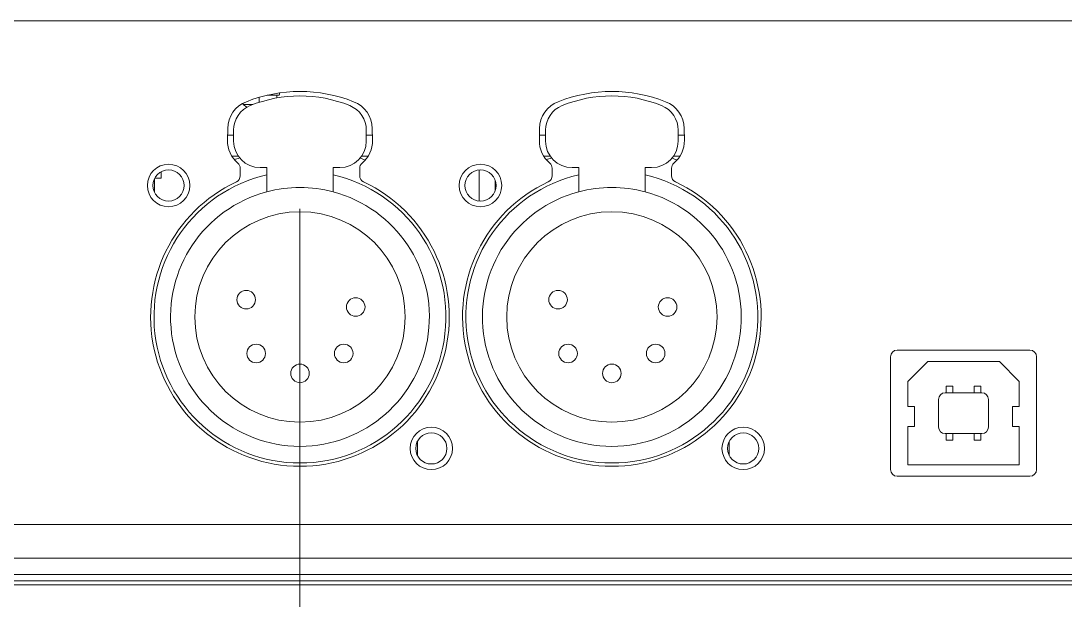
# Model space of a CAD drawing. Header units: metres. Extents: x 0.424 to 0.895, y -0.018 to 0.953.
# Drawn here: x 0.562 to 0.6407, y 0.8635 to 0.9071 of the extents above; entities that cross this region are included whole.
import ezdxf

# ---------------------------------------------------------------- set-up
doc = ezdxf.new("R2010")
doc.units = ezdxf.units.M
for name, color, linetype, lineweight in [('Bemaßung (ISO)', 7, 'Continuous', 25), ('Sichtbar (ISO)', 7, 'Continuous', 50), ('Sichtbar schmal (ISO)', 7, 'Continuous', 35)]:
    doc.layers.add(name, color=color, linetype=linetype, lineweight=lineweight)

# ---------------------------------------------------------------- blocks, each defined once
blk = doc.blocks.new('Gruppe-22')
at = {"layer": 'Bemaßung (ISO)', "lineweight": 9, "transparency": 33554687}
blk.add_line((-0.0640298465439064, 0.4155938307240895), (-0.0640298465439064, 0.3412932260537624), dxfattribs=at)

msp = doc.modelspace()

# ---------------------------------------------------------------- linework, layer by layer
at = {"layer": 'Sichtbar (ISO)', "lineweight": 9}
for p, q in [((0.5799206367527379, 0.9013296232308174), (0.5799206367632239, 0.9009509587146047)), ((0.5814413473580041, 0.9014868887989927), (0.5805244701832301, 0.9014868887736027)), ((0.5812641395659209, 0.9012850760945148), (0.5812641395603325, 0.9014868887940853)), ((0.5814413473580041, 0.9014868887989926), (0.5814889036035854, 0.9016643711433794)), ((0.5787185551721625, 0.9008913683800459), (0.5787185551750555, 0.9007868887235935)), ((0.5794535221333937, 0.9007868887439461), (0.5787185551750555, 0.9007868887235935)), ((0.5787185551750555, 0.9007868887235935), (0.5790021336815941, 0.9005863684504005)), ((0.577536677491072, 0.8980910949009842), (0.5775520923714882, 0.8989880021277128)), ((0.5780000000000002, 0.89803688902514), (0.5780000000000002, 0.8988530875122401)), ((0.5880000000000002, 0.8988530875122405), (0.5880000000000002, 0.8980368890251405)), ((0.5884479076285126, 0.8989880021277128), (0.588463322508929, 0.8980910949009843)), ((0.6010366774910719, 0.8980910949009843), (0.6010520923714887, 0.8989880021277128)), ((0.6015000000000003, 0.8980368890251409), (0.6015000000000003, 0.8988530875122409)), ((0.6115000000000002, 0.8988530875122411), (0.6115000000000002, 0.8980368890251411)), ((0.6119479076285126, 0.8989880021277128), (0.6119633225089289, 0.8980910949009845)), ((0.5775434798881449, 0.8984868890251423), (0.5780000000000006, 0.8984868890251423)), ((0.5880000000000006, 0.8984868890251423), (0.5884565201118573, 0.8984868890251423)), ((0.6010434798881449, 0.8984868890251423), (0.6015000000000007, 0.8984868890251423)), ((0.6115000000000007, 0.8984868890251423), (0.6119565201118569, 0.8984868890251423)), ((0.5778713718321267, 0.8968868890251425), (0.5783636931828039, 0.8968868890251425)), ((0.5876363068171975, 0.8968868890251425), (0.5881286281678756, 0.8968868890251425)), ((0.6013713718321266, 0.8968868890251425), (0.6018636931828043, 0.8968868890251425)), ((0.611136306817197, 0.8968868890251425), (0.6116286281678751, 0.8968868890251425)), ((0.5725499999999999, 0.8952368890251423), (0.5725499999999999, 0.8957252170080041)), ((0.5785000000000007, 0.8954199741842126), (0.5785000000000007, 0.8959865856595175)), ((0.5805000000000002, 0.8960368890251402), (0.5800000000000002, 0.8960368890251402)), ((0.5805000000000007, 0.894210927437628), (0.5805000000000002, 0.8960368890251402)), ((0.5855000000000002, 0.8960368890251402), (0.5854999999999998, 0.8942109274376264)), ((0.5860000000000002, 0.8960368890251402), (0.5855000000000002, 0.8960368890251402)), ((0.5875000000000007, 0.8959865856595177), (0.5875000000000002, 0.8954199741842128)), ((0.5964999999999988, 0.8958576259725374), (0.5964999999999988, 0.8935161520777439)), ((0.6020000000000006, 0.8954199741842126), (0.6020000000000006, 0.8959865856595175)), ((0.6040000000000006, 0.8960368890251409), (0.6035000000000007, 0.8960368890251409)), ((0.6040000000000006, 0.8942109274376288), (0.6040000000000006, 0.8960368890251409)), ((0.6090000000000002, 0.8960368890251411), (0.6089999999999998, 0.8942109274376271)), ((0.6095000000000007, 0.8960368890251411), (0.6090000000000002, 0.8960368890251411)), ((0.6110000000000007, 0.8959865856595177), (0.6110000000000002, 0.8954199741842128)), ((0.5720399999999992, 0.8941799126943336), (0.5720399999999992, 0.8951938653559464)), ((0.5720616720171368, 0.8952368890251423), (0.5725499999999999, 0.8952368890251423)), ((0.5976999999999987, 0.8950999568161911), (0.5976999999999987, 0.8942738212340902)), ((0.6279999039000002, 0.8822868890251432), (0.6379999039000002, 0.8822868890251432)), ((0.6274999039000001, 0.8732868890251431), (0.6274999039000001, 0.8817868890251431)), ((0.6288000000000008, 0.8799368890251418), (0.6303000000000009, 0.8814368890251417)), ((0.6303000000000009, 0.8814368890251417), (0.6357000000000009, 0.881436889025142)), ((0.6357000000000009, 0.881436889025142), (0.637200000000001, 0.879936889025142)), ((0.6384999039000001, 0.8817868890251431), (0.6384999039000001, 0.8732868890251431)), ((0.6288000000000008, 0.8780368890251418), (0.6288000000000008, 0.8799368890251418)), ((0.637200000000001, 0.879936889025142), (0.637200000000001, 0.878036889025142)), ((0.6343796118043876, 0.879075960017152), (0.6316203881956142, 0.8790759600171518)), ((0.632200000000001, 0.8795759600171518), (0.6317000000000009, 0.8795759600171518)), ((0.6317000000000009, 0.8795759600171518), (0.6317000000000009, 0.8790759600171518)), ((0.632200000000001, 0.8790759600171518), (0.632200000000001, 0.8795759600171518)), ((0.6343000000000009, 0.8795759600171521), (0.6338000000000008, 0.8795759600171521)), ((0.6338000000000008, 0.8795759600171521), (0.6338000000000008, 0.8790759600171518)), ((0.6343000000000009, 0.879075960017152), (0.6343000000000009, 0.8795759600171521)), ((0.6311203881956141, 0.8785759600171519), (0.6311203881956146, 0.8764978180331315)), ((0.6348796118043877, 0.8764978180331318), (0.6348796118043877, 0.878575960017152)), ((0.6293000000000009, 0.8780368890251418), (0.6288000000000008, 0.8780368890251418)), ((0.6293000000000009, 0.8765368890251417), (0.6293000000000009, 0.8780368890251418)), ((0.6367000000000009, 0.878036889025142), (0.6367000000000009, 0.8765368890251419)), ((0.637200000000001, 0.878036889025142), (0.6367000000000009, 0.878036889025142)), ((0.6288000000000008, 0.8765368890251417), (0.6293000000000009, 0.8765368890251417)), ((0.6288000000000012, 0.8736368890251416), (0.6288000000000008, 0.8765368890251417)), ((0.6367000000000009, 0.8765368890251419), (0.637200000000001, 0.8765368890251419)), ((0.637200000000001, 0.8765368890251419), (0.6372000000000014, 0.873636889025142)), ((0.6316203881956142, 0.8759978180331316), (0.6343796118043876, 0.8759978180331318)), ((0.6317000000000009, 0.8759978180331316), (0.6317000000000009, 0.8754978180331316)), ((0.6322000000000014, 0.8754978180331316), (0.632200000000001, 0.8759978180331316)), ((0.6338000000000008, 0.8759978180331318), (0.6338000000000008, 0.8754978180331319)), ((0.6343000000000013, 0.8754978180331319), (0.6343000000000009, 0.8759978180331318)), ((0.591850000000001, 0.8743595134473972), (0.591850000000001, 0.8754142646028839)), ((0.6153500000000011, 0.874359513447398), (0.6153500000000011, 0.8754142646028844)), ((0.6317000000000009, 0.8754978180331316), (0.6322000000000014, 0.8754978180331316)), ((0.6338000000000008, 0.8754978180331319), (0.6343000000000013, 0.8754978180331319)), ((0.6372000000000014, 0.873636889025142), (0.6288000000000012, 0.8736368890251416)), ((0.6379999039000002, 0.8727868890251431), (0.6279999039000002, 0.8727868890251431)), ((0.5255999999999996, 0.8649093407535942), (0.7489999999999998, 0.8649093407535939)), ((0.7484799999999998, 0.8646062693781102), (0.52628, 0.8646062693781102))]:
    msp.add_line(p, q, dxfattribs=at)
for centre, radius in [((0.5731000000000002, 0.8946868890251445), 0.001600000000000364), ((0.5966000000000001, 0.8946868890251445), 0.001600000000000364), ((0.5731000000000006, 0.8946868890251398), 0.001174999999999727), ((0.5966000000000006, 0.8946868890251405), 0.001174999999999727), ((0.5830000000000006, 0.8847868890251402), 0.007925000000000182), ((0.6065000000000007, 0.8847868890251409), 0.007925000000000182), ((0.5789500000000005, 0.8860868890251402), 0.0007000000000002729), ((0.6024500000000009, 0.8860868890251409), 0.0006999999999998181), ((0.5872000000000009, 0.8855368890251405), 0.0006999999999998181), ((0.6107000000000009, 0.8855368890251412), 0.0006999999999998181), ((0.579700000000001, 0.8820368890251402), 0.0006999999999998181), ((0.5863000000000008, 0.8820368890251404), 0.0006999999999998181), ((0.603200000000001, 0.8820368890251409), 0.0006999999999998181), ((0.6098000000000008, 0.8820368890251411), 0.0006999999999998181), ((0.5830000000000011, 0.8805368890251402), 0.0006999999999998181), ((0.6065000000000007, 0.8805368890251409), 0.0007000000000002729), ((0.5929000000000003, 0.8748868890251444), 0.001600000000000364), ((0.5929000000000012, 0.8748868890251407), 0.001174999999999727), ((0.6164000000000003, 0.8748868890251444), 0.001600000000000364), ((0.6164000000000012, 0.8748868890251413), 0.001174999999999727)]:
    msp.add_circle(centre, radius, dxfattribs=at)
for centre, radius, start, end in [((0.5830000000000006, 0.8907440314191647), 0.01102439259150022, 68.50651498108797, 111.4934850189144), ((0.6065000000000007, 0.8907440314191647), 0.01102439259150011, 68.50651498108776, 111.4934850189144), ((0.5797498598040531, 0.8989502297459693), 0.002198092000000069, 111.0396840848512, 179.0153712477685), ((0.5830000000000006, 0.8914368890251403), 0.009999999999999976, 67.9756871629606, 112.0243128370447), ((0.5862501401959482, 0.8989502297459693), 0.002198091999999872, 0.9846287522315652, 68.96031591515984), ((0.6032498598040531, 0.8989502297459693), 0.002198092000000069, 111.0396840848512, 179.0153712477687), ((0.6065000000000007, 0.891436889025141), 0.009999999999999976, 67.9756871629606, 112.0243128370423), ((0.6097501401959482, 0.8989502297459693), 0.002198091999999873, 0.9846287522345282, 68.96031591515982), ((0.5800000000000002, 0.8988530875122401), 0.001999999999999993, 112.0243128370844, 180), ((0.5860000000000002, 0.8988530875122402), 0.002, 0, 67.97568716291562), ((0.6035000000000003, 0.8988530875122409), 0.001999999999999993, 112.0243128370844, 180), ((0.6095000000000002, 0.8988530875122409), 0.002, 0, 67.97568716291562), ((0.5797344449236363, 0.8980533225192406), 0.002198091999999872, 179.0153712477685, 229.9959854030373), ((0.5800000000000002, 0.89803688902514), 0.002, 180, 270), ((0.5860000000000002, 0.8980368890251405), 0.002, 270.000000000013, 0), ((0.5862655550763645, 0.8980533225192406), 0.002198091999999984, 310.004014596946, 0.9846287522345278), ((0.6032344449236363, 0.8980533225192406), 0.002198091999999873, 179.0153712477655, 229.9959854030373), ((0.6035000000000003, 0.8980368890251409), 0.002, 180, 270), ((0.6095000000000002, 0.8980368890251411), 0.002, 270.000000000013, 0), ((0.6097655550763645, 0.8980533225192406), 0.002198091999999984, 310.004014596946, 0.9846287522345278), ((0.5766966441212587, 0.9024986846615484), 0.005999999999998298, 282.9524450071532, 287.072347372086), ((0.5780000000000006, 0.8959865856595177), 0.0005, 0, 49.99598540309501), ((0.5880000000000006, 0.8959865856595177), 0.0005000000000000136, 130.00401459697, 180), ((0.5829999999999993, 0.8847868890251365), 0.01280000000000418, 67.40300868794036, 69.24417877114628), ((0.6001966441212583, 0.9024986846615509), 0.006000000000000079, 282.9524450071448, 287.0723473720847), ((0.6015000000000007, 0.8959865856595177), 0.0005, 0, 49.99598540309501), ((0.6115000000000002, 0.8959865856595178), 0.0004999999999997212, 130.0040145969301, 180), ((0.606500000000007, 0.8847868890251562), 0.01279999999998354, 67.40300868793719, 69.24417877114817), ((0.5830000000000006, 0.8847868890251402), 0.01100000000000004, 103.1365587869521, 76.86344121305034), ((0.5780000000000006, 0.8954199741842128), 0.000499999999999911, 295.1843365339623, 0), ((0.5880000000000002, 0.8954199741842126), 0.0005, 180, 244.8156634660376), ((0.6065000000000007, 0.8847868890251409), 0.01100000000000004, 103.1365587869521, 76.86344121305034), ((0.6015000000000007, 0.8954199741842128), 0.000499999999999911, 295.1843365339623, 0), ((0.6115000000000002, 0.8954199741842126), 0.0005, 180, 244.8156634660376), ((0.5829999999999997, 0.8847868890251442), 0.01124999999999994, 115.1843365339718, 64.81566346602094), ((0.6064999999999997, 0.8847868890251442), 0.01124999999999994, 115.1843365339718, 64.81566346602119), ((0.5830000000000006, 0.8847868890251402), 0.00974999999999991, 104.8571655449239, 75.14283445507628), ((0.5830000000000006, 0.8847868890251402), 0.009749999999999998, 75.14283445508453, 104.857165544921), ((0.6065000000000007, 0.8847868890251409), 0.009750000000000024, 104.8571655449265, 75.14283445507628), ((0.6065000000000007, 0.8847868890251409), 0.009749999999999998, 75.14283445508453, 104.857165544921), ((0.6279999039000002, 0.8817868890251431), 0.0005, 90, 180), ((0.6379999039000002, 0.8817868890251431), 0.0005, 0, 90), ((0.6316203881956142, 0.8785759600171519), 0.0005, 90, 180), ((0.6343796118043876, 0.8785759600171519), 0.0005, 0, 90), ((0.6316203881956142, 0.8764978180331318), 0.0005, 180, 270), ((0.6343796118043876, 0.8764978180331318), 0.0005, 270, 0), ((0.6279999039000002, 0.8732868890251431), 0.0005, 180, 270), ((0.6379999039000002, 0.8732868890251431), 0.0005, 270, 0)]:
    msp.add_arc(centre, radius, start, end, dxfattribs=at)
at = {"layer": 'Sichtbar schmal (ISO)', "lineweight": 9}
for p, q in [((0.7539999999999998, 0.9070868890251427), (0.5205999999999997, 0.9070868890251427)), ((0.5205999999999997, 0.8691549535022407), (0.7539999999999998, 0.8691549535022404)), ((0.7539999999999998, 0.8666066559609966), (0.5205999999999997, 0.8666066559609967)), ((0.5255999999999996, 0.8653760999609758), (0.7489999999999998, 0.8653760999609756))]:
    msp.add_line(p, q, dxfattribs=at)

# ---------------------------------------------------------------- block references
at = {"layer": 'Bemaßung (ISO)'}
msp.add_blockref('Gruppe-22', (0.647029846543907, 0.4773430583010509), dxfattribs=at)

doc.saveas('drawing.dxf')
